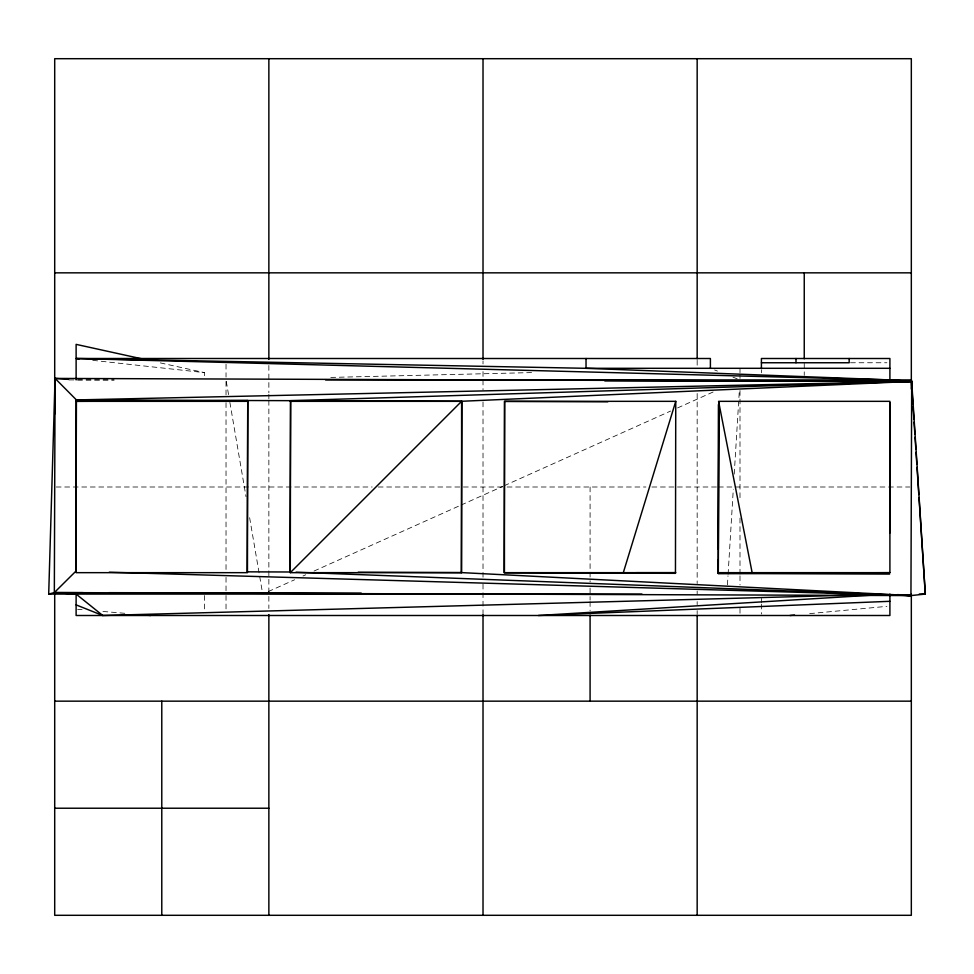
<?xml version="1.0" encoding="UTF-8"?>
<svg xmlns="http://www.w3.org/2000/svg" width="974" height="974" viewBox="0 0 974 974"><rect width="100%" height="100%" fill="white"/><g stroke="black" fill="none" stroke-linecap="round" stroke-linejoin="round"><path stroke-width="0.73" stroke-dasharray="4.87 3.65" d="M727.432 584.96L727.992 575.853M728.089 574.331L733.3 489.277M734.226 474.094L739.351 390.55M268.264 591.583L294.623 579.761M302.951 576.024L305.726 574.782M314.042 571.044L459.728 505.676M461.116 505.056L502.742 486.379M504.13 485.758L670.623 411.052M677.563 407.936L713.638 391.755M809.674 613.632L886.876 606.352M330.795 377.413L532.741 372.567M850.521 362.754L886.888 362.754M68.984 379.921L114.153 379.921M56.224 487L372.141 487M378.216 487L505.64 487M507.15 487L645.896 487M651.923 487L716.913 487M718.435 487L733.617 487M735.139 487L887.022 487M888.544 487L909.801 487M77.64 379.921L114.104 379.994M77.616 609.31L82.084 609.687M102.952 611.453L125.305 613.352M92.749 360.331L204.613 372.64L204.613 377.011M160.308 362.9L204.613 372.64M714.624 369.974L717.448 371.07M732.947 377.157L737.184 378.813M226.285 381.418L228.598 394.896M229.876 402.384L246.032 496.74M249.624 517.705L262.712 594.079M804.244 363.339L804.244 375.404M761.412 369.913L761.412 372.786M761.412 598.365L761.412 602.638M761.412 604.075L761.412 614.07M739.996 368.306L739.996 372.665M739.996 374.113L739.996 378.472M739.996 390.55L739.996 499.906M739.996 518.131L739.996 574.331M739.996 575.853L739.996 584.96M739.996 608.348L739.996 614.07M697.165 360.319L697.165 366.346M697.165 393.496L697.165 583.523M697.165 591.06L697.165 594.079M697.165 601.615L697.165 604.635M697.165 610.661L697.165 613.681M590.086 487L590.086 582.014M590.086 588.04L590.086 600.106M590.086 601.615L590.086 610.661M483.019 360.94L483.019 363.972M483.019 371.569L483.019 389.795M483.019 401.945L483.019 577.485M483.019 584.205L483.019 613.681M268.861 365.493L268.861 392.839M268.861 394.348L268.861 398.914M268.861 400.424L268.861 608.507M226.029 364.215L226.029 377.072M226.029 381.443L226.029 395.115M226.029 402.7L226.029 571.3M226.029 577.375L226.029 591.035M226.029 595.504L226.029 609.785M204.613 595.504L204.613 611.209"/><path stroke-width="1.46" d="M55.019 413.353L55.031 408.8M889.603 574.076L718.276 573.479L718.301 559.892M718.325 549.324L718.581 404.356L718.276 573.479L889.907 572.663L889.907 401.337L718.581 401.337L752.135 572.663M54.702 379.921L55.08 378.423L76.422 399.924L75.826 571.239L54.337 592.582L48.7 594.079L55.08 378.423L911.688 381.418L925.3 594.079L910.946 595.577L54.337 592.582L55.08 378.423L68.606 379.385M247.749 400.521L247.445 572.663L76.118 572.663L76.118 401.337L247.749 400.521L247.153 571.835L289.972 571.994L290.581 400.667L911.688 381.418L910.946 595.577L109.295 572.213M897.419 594.615L910.946 595.577L461.299 572.59L461.895 401.264L911.688 381.418L911.323 379.921L325.584 379.921M718.276 573.479L718.885 402.165M889.749 533.143L890.199 402.761M79.15 358.846L76.118 358.505L586.031 368.306L889.907 379.921L911.688 381.418L76.422 399.924L76.118 401.337L247.445 401.337M623.311 572.663L675.749 401.337L504.435 401.337L504.435 572.663L675.749 572.663L636.266 572.675M290.276 401.337L461.603 401.337L461.603 572.663L290.276 572.663L290.581 400.667M290.276 572.663L461.603 401.337M789.987 615.495L794.528 615.069M880.813 594.627L538.415 615.495L889.907 601.311M76.118 604.891L102.745 615.495L865.594 594.737M54.702 272.842L911.323 272.842M761.412 362.754L849.17 362.754L849.17 358.505M889.907 368.306L586.031 368.306L586.031 358.505M718.581 572.663L889.907 572.663M48.7 594.079L641.963 594.079M919.237 594.079L925.3 594.079L919.006 497.556M54.702 701.158L911.323 701.158M54.702 808.225L268.861 808.225M604.805 380.871L856.998 381.321M882.821 381.37L911.688 381.418M83.204 592.63L54.337 592.582L76.118 594.079L102.745 615.495M109.027 592.679L361.22 593.129M76.422 399.924L461.895 401.264M607.825 401.775L504.727 401.41L504.13 572.736L675.457 573.333L675.749 401.337M358.201 572.225L461.299 572.59M296.047 572.213L910.946 595.577M146.173 615.118L150.641 615.495M142.581 358.992L76.118 344.37L76.118 379.921M911.323 379.921L911.908 388.967M912.114 391.986L912.894 404.052M913.088 407.071L913.88 419.137M914.075 422.156L914.866 434.221M915.061 437.229L915.852 449.294M916.047 452.313L916.838 464.379M917.033 467.398L918.799 494.536M911.323 389.04L911.323 58.696L54.702 58.696L54.702 414.096M911.323 594.262L911.323 915.304L54.702 915.304L54.702 593.312M889.907 594.079L889.907 615.495L76.118 615.495L76.118 594.079M804.244 272.842L804.244 358.809M795.989 358.505L795.989 362.754M761.412 368.598L761.412 358.505L889.907 358.505L889.907 379.921L76.118 358.505L710.399 358.505L710.399 368.306M697.165 58.696L697.165 358.809M697.165 615.191L697.165 915.304M590.086 615.191L590.086 701.158M483.019 58.696L483.019 359.418M483.019 614.582L483.019 915.304M268.861 58.696L268.861 359.418M268.861 614.582L268.861 915.304M161.781 701.158L161.781 915.304"/></g></svg>
